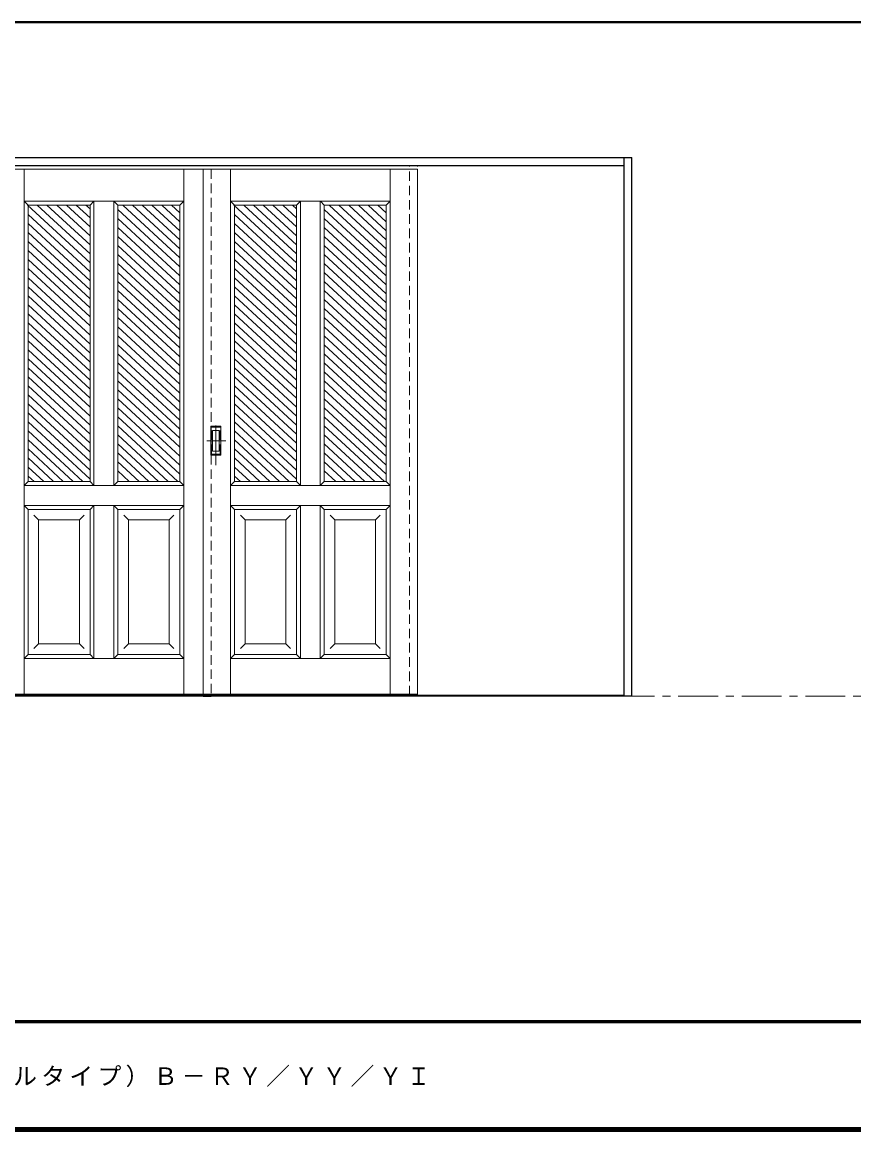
# Model space of a CAD drawing. Units: millimetres, scale not verified. Extents: x -6000 to 5700, y -4307 to 4260.
# Drawn here: x -3409 to -267, y -4205 to -16 of the extents above; entities that cross this region are included whole.
import ezdxf

# ---------------------------------------------------------------- set-up
doc = ezdxf.new("R2010")
doc.units = ezdxf.units.MM
doc.header["$LTSCALE"] = 30
doc.linetypes.add('CHAIN1', pattern=[8, 5, -1, 1, -1])
doc.linetypes.add('DASHED1', pattern=[1.8, 1.2, -0.6])
for name, color, linetype, lineweight in [('0-1_通り芯', 7, 'CHAIN1', 18), ('0-2_扉', 7, 'Continuous', 18), ('0-4_枠', 3, 'Continuous', 25), ('0-6_引手', 7, 'Continuous', 18), ('0-C_ハッチ', 4, 'Continuous', 9), ('F-1_枠', 6, 'Continuous', 40), ('F-A_文字', 7, 'Continuous', 18)]:
    doc.layers.add(name, color=color, linetype=linetype, lineweight=lineweight)
doc.styles.add('ＭＳ ゴシック', font='')
doc.styles.get('ＭＳ ゴシック').set_extended_font_data('MS Gothic')

msp = doc.modelspace()

# ---------------------------------------------------------------- linework, layer by layer
at = {"layer": '0-1_通り芯'}
msp.add_line((-5490, -2562.5), (100, -2562.5), dxfattribs=at)
at = {"layer": '0-2_扉'}
for p, q in [((-2695, -571.5), (-3502, -571.5)), ((-3401.5, -2554.5), (-3401.5, -571.5)), ((-2798.5, -2554.5), (-2798.5, -571.5)), ((-2725, -2554.5), (-2725, -571.5)), ((-2725, -571.5), (-1915, -571.5)), ((-2621.5, -2554.5), (-2621.5, -571.5)), ((-2018.5, -2554.5), (-2018.5, -571.5)), ((-1915, -2554.5), (-1915, -571.5)), ((-3401.5, -691.5), (-3386.5, -706.5)), ((-3140, -691.5), (-3401.5, -691.5)), ((-3152.5, -706.5), (-3386.5, -706.5)), ((-3386.5, -1751.5), (-3386.5, -706.5)), ((-3152.5, -706.5), (-3137.79, -691.79)), ((-3152.5, -706.5), (-3152.5, -994.5)), ((-2798.5, -691.5), (-3140, -691.5)), ((-3137.5, -691.5), (-3137.5, -1766.5)), ((-3047.5, -706.5), (-3062.5, -691.5)), ((-3062.5, -691.5), (-3062.5, -1766.5)), ((-3047.5, -706.5), (-3047.5, -994.5)), ((-2813.5, -1620.26), (-2813.5, -706.5)), ((-2621.5, -691.5), (-2280, -691.5)), ((-2606.5, -1620.26), (-2606.5, -706.5)), ((-2372.5, -706.5), (-2357.5, -691.5)), ((-2372.5, -706.5), (-2372.5, -994.5)), ((-2357.5, -691.5), (-2357.5, -1766.5)), ((-2282.5, -691.5), (-2282.5, -1766.5)), ((-2267.5, -706.5), (-2282.21, -691.79)), ((-2280, -691.5), (-2018.5, -691.5)), ((-2267.5, -706.5), (-2267.5, -994.5)), ((-2267.5, -706.5), (-2033.5, -706.5)), ((-2018.5, -691.5), (-2033.5, -706.5)), ((-2033.5, -1751.5), (-2033.5, -706.5)), ((-2813.69, -889.5), (-2813.5, -889.5)), ((-2606.31, -889.5), (-2606.5, -889.5)), ((-3152.5, -994.5), (-3152.5, -1751.5)), ((-3047.5, -994.5), (-3047.5, -1751.5)), ((-2372.5, -994.5), (-2372.5, -1751.5)), ((-2267.5, -994.5), (-2267.5, -1751.5)), ((-2813.5, -1751.5), (-2813.5, -1609.45)), ((-2606.5, -1751.5), (-2606.5, -1609.45)), ((-3386.5, -1751.5), (-3152.5, -1751.5)), ((-3152.5, -1751.5), (-3341.5, -1751.5)), ((-3137.5, -1766.5), (-3152.5, -1751.5)), ((-3047.5, -1751.5), (-3062.5, -1766.5)), ((-3047.5, -1751.5), (-2858.5, -1751.5)), ((-2813.5, -1751.5), (-3012.5, -1751.5)), ((-2798.5, -1766.5), (-2813.5, -1751.5)), ((-2621.5, -1766.5), (-2606.5, -1751.5)), ((-2606.5, -1751.5), (-2407.5, -1751.5)), ((-2372.5, -1751.5), (-2561.5, -1751.5)), ((-2372.5, -1751.5), (-2357.5, -1766.5)), ((-2282.5, -1766.5), (-2267.5, -1751.5)), ((-2267.5, -1751.5), (-2078.5, -1751.5)), ((-2033.5, -1751.5), (-2267.5, -1751.5)), ((-3137.5, -1766.5), (-2798.5, -1766.5)), ((-2282.5, -1766.5), (-2621.5, -1766.5)), ((-3137.5, -1841.5), (-3401.5, -1841.5)), ((-3137.5, -1841.5), (-3152.5, -1856.5)), ((-3137.5, -1841.5), (-3137.5, -2419.5)), ((-2798.5, -1841.5), (-3137.5, -1841.5)), ((-3062.5, -1841.5), (-3062.5, -2419.5)), ((-3047.5, -1856.5), (-3062.5, -1841.5)), ((-2621.5, -1841.5), (-2282.5, -1841.5)), ((-2372.5, -1856.5), (-2357.5, -1841.5)), ((-2357.5, -1841.5), (-2357.5, -2419.5)), ((-2282.5, -1841.5), (-2282.5, -2419.5)), ((-2282.5, -1841.5), (-2267.5, -1856.5)), ((-2282.5, -1841.5), (-2018.5, -1841.5)), ((-3152.5, -1856.5), (-3386.5, -1856.5)), ((-3346.5, -1896.5), (-3364.18, -1878.82)), ((-3192.5, -1896.5), (-3174.82, -1878.82)), ((-3152.5, -1856.5), (-3152.5, -2404.5)), ((-3047.5, -1856.5), (-3047.5, -2404.5)), ((-3007.54, -1896.5), (-3025.21, -1878.82)), ((-2853.54, -1896.5), (-2835.86, -1878.82)), ((-2813.5, -2404.5), (-2813.5, -1856.5)), ((-2606.5, -2404.5), (-2606.5, -1856.5)), ((-2566.46, -1896.5), (-2584.14, -1878.82)), ((-2412.46, -1896.5), (-2394.79, -1878.82)), ((-2372.5, -1856.5), (-2372.5, -2404.5)), ((-2267.5, -1856.5), (-2267.5, -2404.5)), ((-2267.5, -1856.5), (-2033.5, -1856.5)), ((-2227.5, -1896.5), (-2245.18, -1878.82)), ((-2073.5, -1896.5), (-2055.82, -1878.82)), ((-3346.5, -1896.5), (-3192.5, -1896.5)), ((-3346.5, -1896.5), (-3346.5, -2364.5)), ((-3192.5, -2363.07), (-3192.5, -1896.5)), ((-3007.54, -1896.5), (-2853.5, -1896.5)), ((-3007.5, -1896.5), (-3007.5, -2364.5)), ((-2853.5, -2364.5), (-2853.5, -1896.5)), ((-2412.46, -1896.5), (-2566.5, -1896.5)), ((-2566.5, -2364.5), (-2566.5, -1896.5)), ((-2412.5, -1896.5), (-2412.5, -2364.5)), ((-2227.5, -2363.07), (-2227.5, -1896.5)), ((-2073.5, -1896.5), (-2227.5, -1896.5)), ((-2073.5, -1896.5), (-2073.5, -2364.5)), ((-3346.5, -2364.5), (-3364.18, -2382.18)), ((-3346.5, -2364.5), (-3192.5, -2364.5)), ((-3192.5, -2364.5), (-3192.5, -2363.07)), ((-3192.5, -2364.5), (-3174.82, -2382.18)), ((-3007.5, -2364.5), (-3025.18, -2382.18)), ((-3007.5, -2364.5), (-2853.5, -2364.5)), ((-2853.5, -2364.5), (-2853.5, -2363.07)), ((-2853.5, -2364.5), (-2835.82, -2382.18)), ((-2566.5, -2364.5), (-2584.18, -2382.18)), ((-2566.5, -2364.5), (-2566.5, -2363.07)), ((-2412.5, -2364.5), (-2566.5, -2364.5)), ((-2412.5, -2364.5), (-2394.82, -2382.18)), ((-2227.5, -2364.5), (-2245.18, -2382.18)), ((-2227.5, -2364.5), (-2227.5, -2363.07)), ((-2073.5, -2364.5), (-2227.5, -2364.5)), ((-2073.5, -2364.5), (-2055.82, -2382.18)), ((-3137.5, -2419.5), (-3401.5, -2419.5)), ((-3152.5, -2404.5), (-3137.5, -2419.5)), ((-3047.5, -2404.5), (-3062.5, -2419.5)), ((-2813.5, -2404.5), (-3047.5, -2404.5)), ((-2606.5, -2404.5), (-2372.5, -2404.5)), ((-2372.5, -2404.5), (-2357.5, -2419.5)), ((-2267.5, -2404.5), (-2282.5, -2419.5)), ((-2282.5, -2419.5), (-2018.5, -2419.5)), ((-2695, -2554.5), (-3502, -2554.5)), ((-2725, -2554.5), (-1915, -2554.5))]:
    msp.add_line(p, q, dxfattribs=at)
at = {"layer": '0-2_扉', "color": 4, "linetype": 'DASHED1', "lineweight": 9}
for p, q in [((-2695, -571.5), (-2695, -2554.5)), ((-1945, -2559.5), (-1945, -557.5)), ((-1915, -2559.5), (-1915, -557.5))]:
    msp.add_line(p, q, dxfattribs=at)
at = {"layer": '0-2_扉'}
for points in [[(-2798.5, -691.5), (-2813.5, -706.5), (-3047.5, -706.5)], [(-2621.5, -691.5), (-2606.5, -706.5), (-2372.5, -706.5)], [(-3386.5, -1751.5), (-3401.5, -1766.5), (-3137.5, -1766.5)], [(-2033.5, -1751.5), (-2018.5, -1766.5), (-2282.5, -1766.5)], [(-3386.5, -2404.5), (-3386.5, -1856.5), (-3401.5, -1841.5)], [(-2798.5, -1841.5), (-2813.5, -1856.5), (-3047.5, -1856.5)], [(-2621.5, -1841.5), (-2606.5, -1856.5), (-2372.5, -1856.5)], [(-2033.5, -2404.5), (-2033.5, -1856.5), (-2018.5, -1841.5)], [(-3152.5, -2404.5), (-3386.5, -2404.5), (-3401.5, -2419.5)], [(-2813.5, -2404.5), (-2798.5, -2419.5), (-3137.5, -2419.5)], [(-2606.5, -2404.5), (-2621.5, -2419.5), (-2282.5, -2419.5)], [(-2267.5, -2404.5), (-2033.5, -2404.5), (-2018.5, -2419.5)]]:
    msp.add_lwpolyline(points, dxfattribs=at)
at = {"layer": '0-4_枠'}
for p, q in [((-4312, -527.5), (-1105, -527.5)), ((-1135, -2562.5), (-1135, -527.5)), ((-1105, -2562.5), (-1105, -527.5)), ((-4282, -557.5), (-1135, -557.5)), ((-1135, -2559.5), (-4282, -2559.5)), ((-1135, -2562.5), (-4282, -2562.5)), ((-2725, -2562.5), (-2695, -2562.5)), ((-1105, -2562.5), (-1135, -2562.5))]:
    msp.add_line(p, q, dxfattribs=at)
at = {"layer": '0-6_引手'}
for p, q in [((-2696, -1542), (-2658, -1542)), ((-2696, -1652), (-2696, -1542)), ((-2658, -1652), (-2658, -1542)), ((-2689.5, -1558), (-2664.5, -1558)), ((-2689.5, -1636), (-2689.5, -1558)), ((-2664.5, -1636), (-2664.5, -1558)), ((-2696, -1652), (-2658, -1652)), ((-2689.5, -1636), (-2664.5, -1636))]:
    msp.add_line(p, q, dxfattribs=at)
at = {"layer": '0-6_引手', "linetype": 'CHAIN1'}
for p, q in [((-2677, -1689.23), (-2677, -1518.38)), ((-2638.93, -1597), (-2711.44, -1597))]:
    msp.add_line(p, q, dxfattribs=at)
at = {"layer": '0-6_引手', "linetype": 'DASHED1'}
for p, q in [((-2661, -1648), (-2661, -1546)), ((-2693, -1648), (-2661, -1648))]:
    msp.add_line(p, q, dxfattribs=at)
msp.add_lwpolyline([(-2693, -1648), (-2693, -1546), (-2661, -1546)], dxfattribs=at)
at = {"layer": '0-C_ハッチ'}
for p, q in [((-3388.6, -706.5), (-3152.5, -925.11)), ((-3351.8, -706.5), (-3152.5, -891.04)), ((-3315, -706.5), (-3152.5, -856.96)), ((-3278.21, -706.5), (-3152.5, -822.89)), ((-3241.41, -706.5), (-3152.5, -788.82)), ((-3204.61, -706.5), (-3152.5, -754.75)), ((-3167.82, -706.5), (-3152.5, -720.68)), ((-3028.83, -706.5), (-2813.5, -905.88)), ((-2992.03, -706.5), (-2813.5, -871.81)), ((-2955.24, -706.5), (-2813.5, -837.74)), ((-2918.44, -706.5), (-2813.5, -803.67)), ((-2881.64, -706.5), (-2813.5, -769.6)), ((-2844.85, -706.5), (-2813.5, -735.53)), ((-2608.6, -706.5), (-2372.5, -925.11)), ((-2571.8, -706.5), (-2372.5, -891.04)), ((-2535, -706.5), (-2372.5, -856.96)), ((-2498.21, -706.5), (-2372.5, -822.89)), ((-2461.41, -706.5), (-2372.5, -788.82)), ((-2424.61, -706.5), (-2372.5, -754.75)), ((-2387.82, -706.5), (-2372.5, -720.68)), ((-2248.83, -706.5), (-2033.5, -905.88)), ((-2212.03, -706.5), (-2033.5, -871.81)), ((-2175.24, -706.5), (-2033.5, -837.74)), ((-2138.44, -706.5), (-2033.5, -803.67)), ((-2101.64, -706.5), (-2033.5, -769.6)), ((-2064.85, -706.5), (-2033.5, -735.53)), ((-3386.5, -742.51), (-3152.5, -959.18)), ((-3047.5, -723.28), (-2813.5, -939.95)), ((-2606.5, -742.51), (-2372.5, -959.18)), ((-2267.5, -723.28), (-2033.5, -939.95)), ((-3386.5, -776.58), (-3152.5, -993.25)), ((-3047.5, -757.36), (-2813.5, -974.02)), ((-3047.5, -791.43), (-2813.5, -1008.09)), ((-2606.5, -776.58), (-2372.5, -993.25)), ((-2267.5, -757.36), (-2033.5, -974.02)), ((-2267.5, -791.43), (-2033.5, -1008.09)), ((-3386.5, -810.65), (-3152.5, -1027.32)), ((-3047.5, -825.5), (-2813.5, -1042.16)), ((-2606.5, -810.65), (-2372.5, -1027.32)), ((-2267.5, -825.5), (-2033.5, -1042.16)), ((-3386.5, -844.72), (-3152.5, -1061.39)), ((-3386.5, -878.8), (-3152.5, -1095.46)), ((-3047.5, -859.57), (-2813.5, -1076.24)), ((-2606.5, -844.72), (-2372.5, -1061.39)), ((-2606.5, -878.8), (-2372.5, -1095.46)), ((-2267.5, -859.57), (-2033.5, -1076.24)), ((-3386.5, -912.87), (-3152.5, -1129.53)), ((-3047.5, -893.64), (-2813.5, -1110.31)), ((-2606.5, -912.87), (-2372.5, -1129.53)), ((-2267.5, -893.64), (-2033.5, -1110.31)), ((-3386.5, -946.94), (-3152.5, -1163.6)), ((-3047.5, -927.71), (-2813.5, -1144.38)), ((-3047.5, -961.78), (-2813.5, -1178.45)), ((-2606.5, -946.94), (-2372.5, -1163.6)), ((-2267.5, -927.71), (-2033.5, -1144.38)), ((-2267.5, -961.78), (-2033.5, -1178.45)), ((-3386.5, -981.01), (-3152.5, -1197.68)), ((-3047.5, -995.85), (-2813.5, -1212.52)), ((-2606.5, -981.01), (-2372.5, -1197.68)), ((-2267.5, -995.85), (-2033.5, -1212.52)), ((-3386.5, -1015.08), (-3152.5, -1231.75)), ((-3047.5, -1029.92), (-2813.5, -1246.59)), ((-2606.5, -1015.08), (-2372.5, -1231.75)), ((-2267.5, -1029.92), (-2033.5, -1246.59)), ((-3386.5, -1049.15), (-3152.5, -1265.82)), ((-3386.5, -1083.22), (-3152.5, -1299.89)), ((-3047.5, -1064), (-2813.5, -1280.66)), ((-2606.5, -1049.15), (-2372.5, -1265.82)), ((-2606.5, -1083.22), (-2372.5, -1299.89)), ((-2267.5, -1064), (-2033.5, -1280.66)), ((-3386.5, -1117.29), (-3152.5, -1333.96)), ((-3047.5, -1098.07), (-2813.5, -1314.73)), ((-2606.5, -1117.29), (-2372.5, -1333.96)), ((-2267.5, -1098.07), (-2033.5, -1314.73)), ((-3386.5, -1151.36), (-3152.5, -1368.03)), ((-3047.5, -1132.14), (-2813.5, -1348.8)), ((-3047.5, -1166.21), (-2813.5, -1382.88)), ((-2606.5, -1151.36), (-2372.5, -1368.03)), ((-2267.5, -1132.14), (-2033.5, -1348.8)), ((-2267.5, -1166.21), (-2033.5, -1382.88)), ((-3386.5, -1185.43), (-3152.5, -1402.1)), ((-3047.5, -1200.28), (-2813.5, -1416.95)), ((-2606.5, -1185.43), (-2372.5, -1402.1)), ((-2267.5, -1200.28), (-2033.5, -1416.95)), ((-3386.5, -1219.51), (-3152.5, -1436.17)), ((-3386.5, -1253.58), (-3152.5, -1470.24)), ((-3047.5, -1234.35), (-2813.5, -1451.02)), ((-2606.5, -1219.51), (-2372.5, -1436.17)), ((-2606.5, -1253.58), (-2372.5, -1470.24)), ((-2267.5, -1234.35), (-2033.5, -1451.02)), ((-3386.5, -1287.65), (-3152.5, -1504.31)), ((-3047.5, -1268.42), (-2813.5, -1485.09)), ((-2606.5, -1287.65), (-2372.5, -1504.31)), ((-2267.5, -1268.42), (-2033.5, -1485.09)), ((-3386.5, -1321.72), (-3152.5, -1538.39)), ((-3047.5, -1302.49), (-2813.5, -1519.16)), ((-3047.5, -1336.56), (-2813.5, -1553.23)), ((-2606.5, -1321.72), (-2372.5, -1538.39)), ((-2267.5, -1302.49), (-2033.5, -1519.16)), ((-2267.5, -1336.56), (-2033.5, -1553.23)), ((-3386.5, -1355.79), (-3152.5, -1572.46)), ((-3047.5, -1370.64), (-2813.5, -1587.3)), ((-2606.5, -1355.79), (-2372.5, -1572.46)), ((-2267.5, -1370.64), (-2033.5, -1587.3)), ((-3386.5, -1389.86), (-3152.5, -1606.53)), ((-3386.5, -1423.93), (-3152.5, -1640.6)), ((-3047.5, -1404.71), (-2831.77, -1604.46)), ((-2606.5, -1389.86), (-2372.5, -1606.53)), ((-2606.5, -1423.93), (-2372.5, -1640.6)), ((-2267.5, -1404.71), (-2051.77, -1604.46)), ((-3386.5, -1458), (-3152.5, -1674.67)), ((-3047.5, -1438.78), (-2862.19, -1610.37)), ((-2606.5, -1458), (-2372.5, -1674.67)), ((-2267.5, -1438.78), (-2082.19, -1610.37)), ((-3386.5, -1492.07), (-3152.5, -1708.74)), ((-3047.5, -1472.85), (-2813.5, -1689.52)), ((-3047.5, -1506.92), (-2813.5, -1723.59)), ((-2606.5, -1492.07), (-2372.5, -1708.74)), ((-2267.5, -1472.85), (-2033.5, -1689.52)), ((-2267.5, -1506.92), (-2033.5, -1723.59)), ((-3386.5, -1526.15), (-3152.5, -1742.81)), ((-3047.5, -1540.99), (-2820.15, -1751.5)), ((-2606.5, -1526.15), (-2372.5, -1742.81)), ((-2267.5, -1540.99), (-2040.15, -1751.5)), ((-3386.5, -1560.22), (-3179.91, -1751.5)), ((-3047.5, -1575.06), (-2856.95, -1751.5)), ((-2606.5, -1560.22), (-2399.91, -1751.5)), ((-2267.5, -1575.06), (-2076.95, -1751.5)), ((-3386.5, -1594.29), (-3216.71, -1751.5)), ((-3386.5, -1628.36), (-3253.51, -1751.5)), ((-3047.5, -1609.13), (-2893.74, -1751.5)), ((-2862.19, -1610.37), (-2813.5, -1655.44)), ((-2831.77, -1604.46), (-2813.5, -1621.37)), ((-2606.5, -1594.29), (-2436.71, -1751.5)), ((-2606.5, -1628.36), (-2473.51, -1751.5)), ((-2267.5, -1609.13), (-2113.74, -1751.5)), ((-2082.19, -1610.37), (-2033.5, -1655.44)), ((-2051.77, -1604.46), (-2033.5, -1621.37)), ((-3386.5, -1662.43), (-3290.3, -1751.5)), ((-3047.5, -1643.2), (-2930.54, -1751.5)), ((-2606.5, -1662.43), (-2510.3, -1751.5)), ((-2267.5, -1643.2), (-2150.54, -1751.5)), ((-3386.5, -1696.5), (-3327.1, -1751.5)), ((-3047.5, -1677.27), (-2967.34, -1751.5)), ((-3047.5, -1711.35), (-3004.13, -1751.5)), ((-2606.5, -1696.5), (-2547.1, -1751.5)), ((-2267.5, -1677.27), (-2187.34, -1751.5)), ((-2267.5, -1711.35), (-2224.13, -1751.5)), ((-3386.5, -1730.57), (-3363.9, -1751.5)), ((-2606.5, -1730.57), (-2583.9, -1751.5))]:
    msp.add_line(p, q, dxfattribs=at)
at = {"layer": 'F-1_枠'}
for p, q in [((-6000, -15.5), (5700, -15.5)), ((5700, -3790), (-6000, -3790)), ((5700, -3795), (-6000, -3795)), ((5700, -4195), (-6000, -4195)), ((5700, -4200), (-6000, -4200)), ((5700, -4205), (-6000, -4205))]:
    msp.add_line(p, q, dxfattribs=at)

# ---------------------------------------------------------------- texts
at = {"layer": 'F-A_文字', "insert": (-5247.55, -4040), "char_height": 65.98, "attachment_point": 7, "style": 'ＭＳ ゴシック'}
msp.add_mtext('\\T1.18;ドレタス\u3000H20\\~３枚引き込み戸（レールタイプ）Ｂ－ＲＹ／ＹＹ／ＹＩ', dxfattribs=at)

doc.saveas('drawing.dxf')
